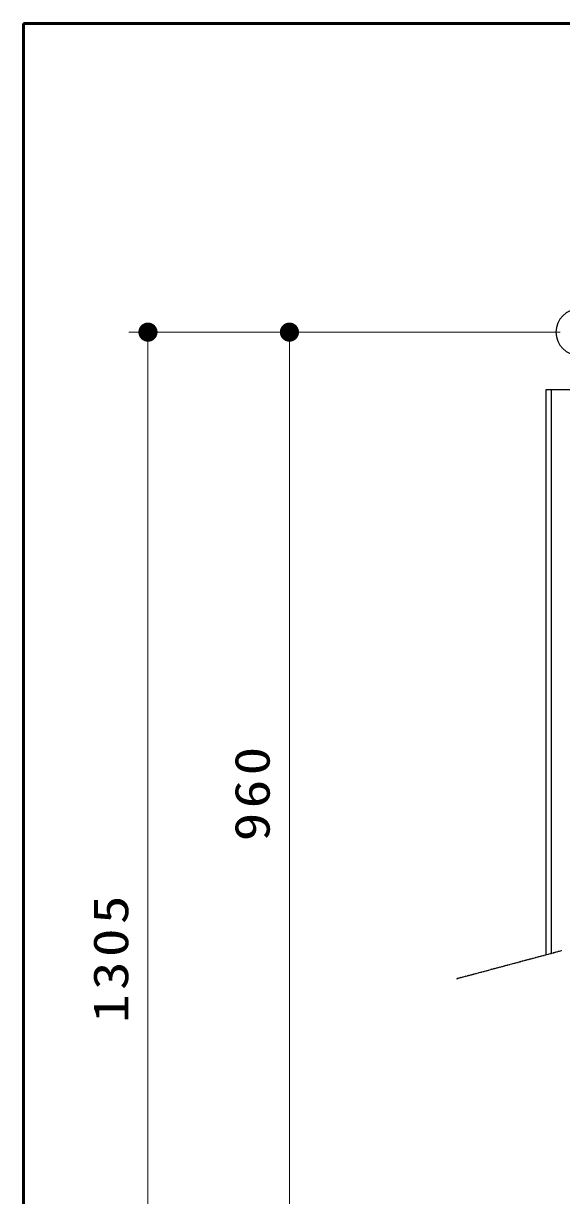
# Model space of a CAD drawing. Units: millimetres at full size, sheet at 1:20. Extents: x -7318 to 0, y -237 to 5140.
# Drawn here: x -7300 to -6739, y 3916 to 5140 of the extents above; entities that cross this region are included whole.
import ezdxf

# ---------------------------------------------------------------- set-up
doc = ezdxf.new("R2010")
doc.units = ezdxf.units.MM
doc.header["$LTSCALE"] = 20
doc.layers.add('layer1', color=7, linetype='Continuous', lineweight=25)
doc.styles.add('ＭＳ ゴシック', font='')
doc.styles.get('ＭＳ ゴシック').set_extended_font_data('MS Gothic')

# ---------------------------------------------------------------- blocks, each defined once
blk = doc.blocks.new('filled_dot')
at = {"color": 0, "linetype": 'Continuous', "lineweight": -2, "const_width": 1.25}
blk.add_lwpolyline([(-0.625, 0, 1), (0.625, 0, 1)], format="xyb", close=True, dxfattribs=at)

msp = doc.modelspace()

# ---------------------------------------------------------------- linework, layer by layer
at = {"layer": 'layer1', "lineweight": 50}
for p, q in [((0, 5140), (-7300, 5140)), ((-7300, 5140), (-7300, 0))]:
    msp.add_line(p, q, dxfattribs=at)
at = {"layer": 'layer1', "lineweight": 13}
for p, q in [((-6740.09, 4817.67), (-7190.09, 4817.67)), ((-7170.09, 3512.67), (-7170.09, 4817.67)), ((-6740.09, 4817.67), (-7042.51, 4817.67)), ((-7022.51, 3857.67), (-7022.51, 4817.67))]:
    msp.add_line(p, q, dxfattribs=at)
at = {"layer": 'layer1', "color": 140}
for p, q in [((-6754.59, 4757.67), (-6653.68, 4757.67)), ((-6754.59, 4167.66), (-6754.59, 4757.67)), ((-6749.14, 4169.12), (-6749.14, 4757.67))]:
    msp.add_line(p, q, dxfattribs=at)
at = {"layer": 'layer1'}
msp.add_lwpolyline([(-6848.22, 4142.57), (-6846.78, 4142.96), (-6846.68, 4143.34), (-6846.11, 4142.78), (-6846.01, 4143.17), (-6844.08, 4143.68), (-6843.98, 4144.07), (-6843.41, 4143.5), (-6843.31, 4143.89), (-6841.37, 4144.41), (-6841.27, 4144.79), (-6840.71, 4144.23), (-6840.6, 4144.61), (-6838.67, 4145.13), (-6838.57, 4145.52), (-6838, 4144.95), (-6837.9, 4145.34), (-6835.97, 4145.86), (-6835.86, 4146.24), (-6835.3, 4145.68), (-6835.19, 4146.06), (-6833.26, 4146.58), (-6833.16, 4146.97), (-6832.59, 4146.4), (-6832.49, 4146.79), (-6830.56, 4147.31), (-6830.45, 4147.69), (-6829.89, 4147.13), (-6829.78, 4147.51), (-6827.85, 4148.03), (-6827.75, 4148.42), (-6827.18, 4147.85), (-6827.08, 4148.24), (-6825.15, 4148.76), (-6825.04, 4149.14), (-6824.48, 4148.58), (-6824.37, 4148.96), (-6822.44, 4149.48), (-6822.34, 4149.87), (-6821.77, 4149.3), (-6821.67, 4149.69), (-6819.74, 4150.21), (-6819.63, 4150.59), (-6819.07, 4150.03), (-6818.96, 4150.41), (-6817.03, 4150.93), (-6816.93, 4151.32), (-6816.36, 4150.75), (-6816.26, 4151.14), (-6814.33, 4151.65), (-6814.23, 4152.04), (-6813.66, 4151.48), (-6813.56, 4151.86), (-6811.62, 4152.38), (-6811.52, 4152.77), (-6810.95, 4152.2), (-6810.85, 4152.59), (-6808.92, 4153.1), (-6808.82, 4153.49), (-6808.25, 4152.92), (-6808.15, 4153.31), (-6806.21, 4153.83), (-6806.11, 4154.22), (-6805.55, 4153.65), (-6805.44, 4154.04), (-6803.51, 4154.55), (-6803.41, 4154.94), (-6802.84, 4154.37), (-6802.74, 4154.76), (-6800.81, 4155.28), (-6800.7, 4155.66), (-6800.14, 4155.1), (-6800.03, 4155.49), (-6798.1, 4156), (-6798, 4156.39), (-6797.43, 4155.82), (-6797.33, 4156.21), (-6795.4, 4156.73), (-6795.29, 4157.11), (-6794.73, 4156.55), (-6794.62, 4156.93), (-6792.69, 4157.45), (-6792.59, 4157.84), (-6792.02, 4157.27), (-6791.92, 4157.66), (-6789.99, 4158.18), (-6789.88, 4158.56), (-6789.32, 4158), (-6789.21, 4158.38), (-6787.28, 4158.9), (-6787.18, 4159.29), (-6786.61, 4158.72), (-6786.51, 4159.11), (-6784.58, 4159.63), (-6784.47, 4160.01), (-6783.91, 4159.45), (-6783.81, 4159.83), (-6781.87, 4160.35), (-6781.77, 4160.74), (-6781.2, 4160.17), (-6781.1, 4160.56), (-6779.17, 4161.08), (-6779.07, 4161.46), (-6778.5, 4160.9), (-6778.4, 4161.28), (-6776.46, 4161.8), (-6776.36, 4162.19), (-6775.8, 4161.62), (-6775.69, 4162.01), (-6773.76, 4162.53), (-6773.66, 4162.91), (-6773.09, 4162.35), (-6772.99, 4162.73), (-6771.06, 4163.25), (-6770.95, 4163.64), (-6770.39, 4163.07), (-6770.28, 4163.46), (-6768.35, 4163.97), (-6768.25, 4164.36), (-6767.68, 4163.8), (-6767.58, 4164.18), (-6765.65, 4164.7), (-6765.54, 4165.09), (-6764.98, 4164.52), (-6764.87, 4164.91), (-6762.94, 4165.42), (-6762.84, 4165.81), (-6762.27, 4165.24), (-6762.17, 4165.63), (-6760.24, 4166.15), (-6760.13, 4166.54), (-6759.57, 4165.97), (-6759.46, 4166.36), (-6757.53, 4166.87), (-6757.43, 4167.26), (-6756.86, 4166.69), (-6756.76, 4167.08), (-6754.83, 4167.6), (-6754.72, 4167.98), (-6754.16, 4167.42), (-6754.05, 4167.81), (-6752.12, 4168.32), (-6752.02, 4168.71), (-6751.45, 4168.14), (-6751.35, 4168.53), (-6749.42, 4169.05), (-6749.31, 4169.43), (-6748.75, 4168.87), (-6748.65, 4169.25), (-6746.71, 4169.77), (-6746.61, 4170.16), (-6746.04, 4169.59), (-6745.94, 4169.98), (-6744.01, 4170.5), (-6743.91, 4170.88), (-6743.34, 4170.32), (-6743.24, 4170.7), (-6741.3, 4171.22), (-6741.2, 4171.61), (-6740.64, 4171.04), (-6740.53, 4171.43), (-6738.6, 4171.95), (-6738.5, 4172.33)], dxfattribs=at)
at = {"layer": 'layer1', "color": 3}
msp.add_arc((-6720.09, 4817.67), 24.3, 90, 270, dxfattribs=at)

# ---------------------------------------------------------------- block references
at = {"layer": 'layer1', "lineweight": 13, "xscale": 8, "yscale": 8, "rotation": 270}
for p in [(-7170.09, 4817.67), (-7022.51, 4817.67)]:
    msp.add_blockref('filled_dot', p, dxfattribs=at)

# ---------------------------------------------------------------- texts
at = {"layer": 'layer1', "char_height": 36.66, "attachment_point": 8, "rotation": 90, "style": 'ＭＳ ゴシック'}
for s, insert in [('\\T1.15;\\W1.2;960', (-7042.51, 4337.67)), ('\\T1.15;\\W1.2;1305', (-7190.09, 4165.17))]:
    msp.add_mtext(s, dxfattribs=dict(at, insert=insert))

doc.saveas('drawing.dxf')
